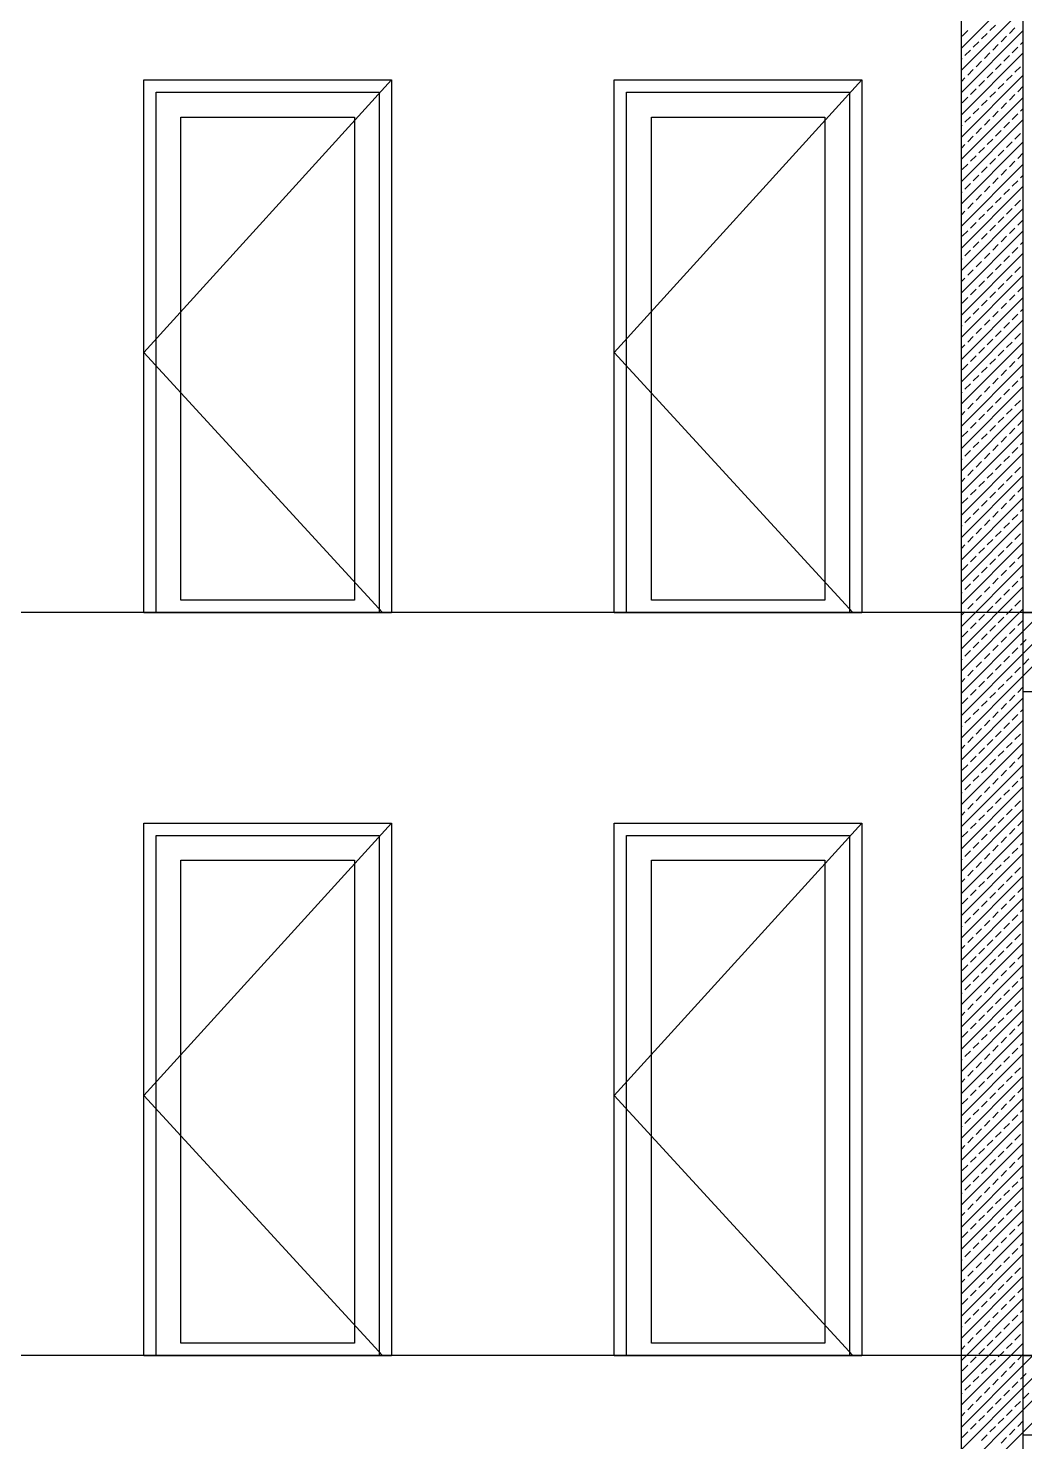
# Model space of a CAD drawing. Header units: millimetres. Extents: x 43168.9 to 43194.6, y -25545.1 to -25543.4.
# Drawn here: x 43183.644 to 43183.8049, y -25544.4405 to -25544.2122 of the extents above; entities that cross this region are included whole.
import ezdxf

# ---------------------------------------------------------------- set-up
doc = ezdxf.new("R2010")
doc.units = ezdxf.units.MM
doc.header["$LTSCALE"] = 200
doc.linetypes.add('kesit_$0$HIDDEN2', pattern=[0.1875, 0.125, -0.0625])
for name, color, linetype in [('dograma_sgh', 43, 'Continuous'), ('kesit_$0$izd-alt_sgh', 8, 'kesit_$0$HIDDEN2'), ('kolon-b.a_sgh', 6, 'Continuous'), ('tarama-betonarme_sgh', 223, 'Continuous')]:
    doc.layers.add(name, color=color, linetype=linetype)

msp = doc.modelspace()

# ---------------------------------------------------------------- linework, layer by layer
at = {"layer": 'dograma_sgh', "color": 145}
for p, q in [((43183.70269, -25544.22056), (43183.66269, -25544.26456)), ((43183.77864, -25544.22056), (43183.73864, -25544.26456)), ((43183.66269, -25544.26456), (43183.70124, -25544.30656)), ((43183.73864, -25544.26456), (43183.77718, -25544.30656)), ((43183.70269, -25544.34056), (43183.66269, -25544.38456)), ((43183.77864, -25544.34056), (43183.73864, -25544.38456)), ((43183.66269, -25544.38456), (43183.70124, -25544.42656)), ((43183.73864, -25544.38456), (43183.77718, -25544.42656))]:
    msp.add_line(p, q, dxfattribs=at)
at = {"layer": 'dograma_sgh'}
for p, q in [((43183.66269, -25544.30656), (43183.66269, -25544.22056)), ((43183.66269, -25544.22056), (43183.70269, -25544.22056)), ((43183.70269, -25544.22056), (43183.70269, -25544.30656)), ((43183.73864, -25544.30656), (43183.73864, -25544.22056)), ((43183.73864, -25544.22056), (43183.77864, -25544.22056)), ((43183.77864, -25544.22056), (43183.77864, -25544.30656)), ((43183.66469, -25544.30656), (43183.66469, -25544.22256)), ((43183.66469, -25544.22256), (43183.70069, -25544.22256)), ((43183.70069, -25544.22256), (43183.70069, -25544.30656)), ((43183.74064, -25544.30656), (43183.74064, -25544.22256)), ((43183.74064, -25544.22256), (43183.77664, -25544.22256)), ((43183.77664, -25544.22256), (43183.77664, -25544.30656)), ((43183.66869, -25544.30456), (43183.66869, -25544.22656)), ((43183.66869, -25544.22656), (43183.69669, -25544.22656)), ((43183.69669, -25544.22656), (43183.69669, -25544.30456)), ((43183.74464, -25544.30456), (43183.74464, -25544.22656)), ((43183.74464, -25544.22656), (43183.77264, -25544.22656)), ((43183.77264, -25544.22656), (43183.77264, -25544.30456)), ((43183.69669, -25544.30456), (43183.66869, -25544.30456)), ((43183.77264, -25544.30456), (43183.74464, -25544.30456)), ((43183.66269, -25544.30656), (43183.70269, -25544.30656)), ((43183.73864, -25544.30656), (43183.77864, -25544.30656)), ((43183.66269, -25544.42656), (43183.66269, -25544.34056)), ((43183.66269, -25544.34056), (43183.70269, -25544.34056)), ((43183.70269, -25544.34056), (43183.70269, -25544.42656)), ((43183.73864, -25544.42656), (43183.73864, -25544.34056)), ((43183.73864, -25544.34056), (43183.77864, -25544.34056)), ((43183.77864, -25544.34056), (43183.77864, -25544.42656)), ((43183.66469, -25544.42656), (43183.66469, -25544.34256)), ((43183.66469, -25544.34256), (43183.70069, -25544.34256)), ((43183.70069, -25544.34256), (43183.70069, -25544.42656)), ((43183.74064, -25544.42656), (43183.74064, -25544.34256)), ((43183.74064, -25544.34256), (43183.77664, -25544.34256)), ((43183.77664, -25544.34256), (43183.77664, -25544.42656)), ((43183.66869, -25544.42456), (43183.66869, -25544.34656)), ((43183.66869, -25544.34656), (43183.69669, -25544.34656)), ((43183.69669, -25544.34656), (43183.69669, -25544.42456)), ((43183.74464, -25544.42456), (43183.74464, -25544.34656)), ((43183.74464, -25544.34656), (43183.77264, -25544.34656)), ((43183.77264, -25544.34656), (43183.77264, -25544.42456)), ((43183.66269, -25544.42656), (43183.70269, -25544.42656)), ((43183.69669, -25544.42456), (43183.66869, -25544.42456)), ((43183.73864, -25544.42656), (43183.77864, -25544.42656)), ((43183.77264, -25544.42456), (43183.74464, -25544.42456))]:
    msp.add_line(p, q, dxfattribs=at)
at = {"layer": 'kesit_$0$izd-alt_sgh'}
for p, q in [((43185.17869, -25544.30656), (43183.58059, -25544.30656)), ((43185.17869, -25544.42656), (43183.58059, -25544.42656))]:
    msp.add_line(p, q, dxfattribs=at)
at = {"layer": 'kolon-b.a_sgh'}
for p, q in [((43183.80469, -25544.58656), (43183.80469, -25543.72656)), ((43183.79469, -25544.80656), (43183.79469, -25543.73456)), ((43183.80469, -25544.30656), (43184.27469, -25544.30656)), ((43184.27469, -25544.31936), (43183.80469, -25544.31936)), ((43183.80469, -25544.42656), (43184.28649, -25544.42656)), ((43183.80469, -25544.43936), (43184.28649, -25544.43936))]:
    msp.add_line(p, q, dxfattribs=at)
at = {"layer": 'tarama-betonarme_sgh'}
for p, q in [((43183.79469, -25544.21541), (43183.80469, -25544.20541)), ((43183.79469, -25544.219), (43183.80469, -25544.209)), ((43183.79931, -25544.21259), (43183.80021, -25544.21169)), ((43183.79469, -25544.22259), (43183.80469, -25544.21259)), ((43183.79482, -25544.21349), (43183.79572, -25544.21259)), ((43183.79796, -25544.21393), (43183.79886, -25544.21304)), ((43183.80111, -25544.21438), (43183.802, -25544.21349)), ((43183.80245, -25544.21304), (43183.80335, -25544.21214)), ((43183.79469, -25544.22619), (43183.80469, -25544.21619)), ((43183.79527, -25544.21663), (43183.79617, -25544.21573)), ((43183.79662, -25544.21528), (43183.79751, -25544.21438)), ((43183.79841, -25544.21708), (43183.79931, -25544.21618)), ((43183.79976, -25544.21573), (43183.80066, -25544.21483)), ((43183.80156, -25544.21753), (43183.80245, -25544.21663)), ((43183.8029, -25544.21618), (43183.8038, -25544.21528)), ((43183.80425, -25544.21483), (43183.80469, -25544.21439)), ((43183.79469, -25544.21721), (43183.79482, -25544.21708)), ((43183.79572, -25544.21977), (43183.79662, -25544.21887)), ((43183.79706, -25544.21842), (43183.79796, -25544.21753)), ((43183.80021, -25544.21887), (43183.80111, -25544.21798)), ((43183.80335, -25544.21932), (43183.80425, -25544.21842)), ((43183.79469, -25544.22978), (43183.80469, -25544.21978)), ((43183.79469, -25544.2208), (43183.79527, -25544.22022)), ((43183.79751, -25544.22157), (43183.79841, -25544.22067)), ((43183.79886, -25544.22022), (43183.79976, -25544.21932)), ((43183.80066, -25544.22202), (43183.80156, -25544.22112)), ((43183.802, -25544.22067), (43183.8029, -25544.21977)), ((43183.79469, -25544.23337), (43183.80469, -25544.22337)), ((43183.79482, -25544.22426), (43183.79572, -25544.22336)), ((43183.79617, -25544.22291), (43183.79706, -25544.22202)), ((43183.79931, -25544.22336), (43183.80021, -25544.22247)), ((43183.80245, -25544.22381), (43183.80335, -25544.22291)), ((43183.8038, -25544.22247), (43183.80469, -25544.22158)), ((43183.79662, -25544.22606), (43183.79751, -25544.22516)), ((43183.79796, -25544.22471), (43183.79886, -25544.22381)), ((43183.79976, -25544.22651), (43183.80066, -25544.22561)), ((43183.80111, -25544.22516), (43183.802, -25544.22426)), ((43183.80425, -25544.22561), (43183.80469, -25544.22517)), ((43183.79469, -25544.23696), (43183.80469, -25544.22696)), ((43183.79469, -25544.22798), (43183.79482, -25544.22785)), ((43183.79527, -25544.2274), (43183.79617, -25544.22651)), ((43183.79841, -25544.22785), (43183.79931, -25544.22696)), ((43183.80156, -25544.2283), (43183.80245, -25544.2274)), ((43183.8029, -25544.22696), (43183.8038, -25544.22606)), ((43183.79572, -25544.23055), (43183.79662, -25544.22965)), ((43183.79706, -25544.2292), (43183.79796, -25544.2283)), ((43183.79886, -25544.231), (43183.79976, -25544.2301)), ((43183.80021, -25544.22965), (43183.80111, -25544.22875)), ((43183.80335, -25544.2301), (43183.80425, -25544.2292)), ((43183.79469, -25544.24056), (43183.80469, -25544.23056)), ((43183.79469, -25544.23158), (43183.79527, -25544.231)), ((43183.79751, -25544.23234), (43183.79841, -25544.23145)), ((43183.80066, -25544.23279), (43183.80156, -25544.23189)), ((43183.802, -25544.23145), (43183.8029, -25544.23055)), ((43183.8038, -25544.23324), (43183.80469, -25544.23235)), ((43183.79469, -25544.24415), (43183.80469, -25544.23415)), ((43183.79482, -25544.23504), (43183.79572, -25544.23414)), ((43183.79617, -25544.23369), (43183.79706, -25544.23279)), ((43183.79796, -25544.23549), (43183.79886, -25544.23459)), ((43183.79931, -25544.23414), (43183.80021, -25544.23324)), ((43183.80245, -25544.23459), (43183.80335, -25544.23369)), ((43183.79662, -25544.23683), (43183.79751, -25544.23594)), ((43183.79976, -25544.23728), (43183.80066, -25544.23639)), ((43183.80111, -25544.23594), (43183.802, -25544.23504)), ((43183.8029, -25544.23773), (43183.8038, -25544.23683)), ((43183.80425, -25544.23639), (43183.80469, -25544.23594)), ((43183.79469, -25544.24774), (43183.80469, -25544.23774)), ((43183.79469, -25544.23876), (43183.79482, -25544.23863)), ((43183.79527, -25544.23818), (43183.79617, -25544.23728)), ((43183.79706, -25544.23998), (43183.79796, -25544.23908)), ((43183.79841, -25544.23863), (43183.79931, -25544.23773)), ((43183.80156, -25544.23908), (43183.80245, -25544.23818)), ((43183.79469, -25544.25133), (43183.80469, -25544.24133)), ((43183.79572, -25544.24132), (43183.79662, -25544.24043)), ((43183.79886, -25544.24177), (43183.79976, -25544.24088)), ((43183.80021, -25544.24043), (43183.80111, -25544.23953)), ((43183.802, -25544.24222), (43183.8029, -25544.24132)), ((43183.80335, -25544.24088), (43183.80425, -25544.23998)), ((43183.79469, -25544.24235), (43183.79527, -25544.24177)), ((43183.79617, -25544.24447), (43183.79706, -25544.24357)), ((43183.79751, -25544.24312), (43183.79841, -25544.24222)), ((43183.79931, -25544.24492), (43183.80021, -25544.24402)), ((43183.80066, -25544.24357), (43183.80156, -25544.24267)), ((43183.8038, -25544.24402), (43183.80469, -25544.24313)), ((43183.79469, -25544.25492), (43183.80469, -25544.24492)), ((43183.79482, -25544.24581), (43183.79572, -25544.24492)), ((43183.79796, -25544.24626), (43183.79886, -25544.24537)), ((43183.80111, -25544.24671), (43183.802, -25544.24581)), ((43183.80245, -25544.24537), (43183.80335, -25544.24447)), ((43183.79469, -25544.25852), (43183.80469, -25544.24852)), ((43183.79527, -25544.24896), (43183.79617, -25544.24806)), ((43183.79662, -25544.24761), (43183.79751, -25544.24671)), ((43183.79841, -25544.24941), (43183.79931, -25544.24851)), ((43183.79976, -25544.24806), (43183.80066, -25544.24716)), ((43183.8029, -25544.24851), (43183.8038, -25544.24761)), ((43183.80425, -25544.24716), (43183.80469, -25544.24672)), ((43183.79469, -25544.24954), (43183.79482, -25544.24941)), ((43183.79706, -25544.25075), (43183.79796, -25544.24986)), ((43183.80021, -25544.2512), (43183.80111, -25544.2503)), ((43183.80156, -25544.24986), (43183.80245, -25544.24896)), ((43183.80335, -25544.25165), (43183.80425, -25544.25075)), ((43183.79469, -25544.26211), (43183.80469, -25544.25211)), ((43183.79469, -25544.25313), (43183.79527, -25544.25255)), ((43183.79572, -25544.2521), (43183.79662, -25544.2512)), ((43183.79751, -25544.2539), (43183.79841, -25544.253)), ((43183.79886, -25544.25255), (43183.79976, -25544.25165)), ((43183.802, -25544.253), (43183.8029, -25544.2521)), ((43183.79617, -25544.25524), (43183.79706, -25544.25435)), ((43183.79931, -25544.25569), (43183.80021, -25544.25479)), ((43183.80066, -25544.25435), (43183.80156, -25544.25345)), ((43183.80245, -25544.25614), (43183.80335, -25544.25524)), ((43183.8038, -25544.25479), (43183.80469, -25544.2539)), ((43183.79469, -25544.2657), (43183.80469, -25544.2557)), ((43183.79482, -25544.25659), (43183.79572, -25544.25569)), ((43183.79662, -25544.25839), (43183.79751, -25544.25749)), ((43183.79796, -25544.25704), (43183.79886, -25544.25614)), ((43183.80111, -25544.25749), (43183.802, -25544.25659)), ((43183.80425, -25544.25794), (43183.80469, -25544.2575)), ((43183.79469, -25544.26929), (43183.80469, -25544.25929)), ((43183.79527, -25544.25973), (43183.79617, -25544.25884)), ((43183.79841, -25544.26018), (43183.79931, -25544.25928)), ((43183.79976, -25544.25884), (43183.80066, -25544.25794)), ((43183.80156, -25544.26063), (43183.80245, -25544.25973)), ((43183.8029, -25544.25928), (43183.8038, -25544.25839)), ((43183.79469, -25544.26031), (43183.79482, -25544.26018)), ((43183.79572, -25544.26288), (43183.79662, -25544.26198)), ((43183.79706, -25544.26153), (43183.79796, -25544.26063)), ((43183.80021, -25544.26198), (43183.80111, -25544.26108)), ((43183.80335, -25544.26243), (43183.80425, -25544.26153)), ((43183.79469, -25544.27288), (43183.80469, -25544.26288)), ((43183.79469, -25544.2639), (43183.79527, -25544.26333)), ((43183.79751, -25544.26467), (43183.79841, -25544.26377)), ((43183.79886, -25544.26333), (43183.79976, -25544.26243)), ((43183.80066, -25544.26512), (43183.80156, -25544.26422)), ((43183.802, -25544.26377), (43183.8029, -25544.26288)), ((43183.79469, -25544.27648), (43183.80469, -25544.26648)), ((43183.79482, -25544.26737), (43183.79572, -25544.26647)), ((43183.79617, -25544.26602), (43183.79706, -25544.26512)), ((43183.79931, -25544.26647), (43183.80021, -25544.26557)), ((43183.80245, -25544.26692), (43183.80335, -25544.26602)), ((43183.8038, -25544.26557), (43183.80469, -25544.26468)), ((43183.79662, -25544.26916), (43183.79751, -25544.26827)), ((43183.79796, -25544.26782), (43183.79886, -25544.26692)), ((43183.79976, -25544.26961), (43183.80066, -25544.26871)), ((43183.80111, -25544.26827), (43183.802, -25544.26737)), ((43183.80425, -25544.26871), (43183.80469, -25544.26827)), ((43183.79469, -25544.28007), (43183.80469, -25544.27007)), ((43183.79469, -25544.27109), (43183.79482, -25544.27096)), ((43183.79527, -25544.27051), (43183.79617, -25544.26961)), ((43183.79706, -25544.27231), (43183.79796, -25544.27141)), ((43183.79841, -25544.27096), (43183.79931, -25544.27006)), ((43183.80156, -25544.27141), (43183.80245, -25544.27051)), ((43183.8029, -25544.27006), (43183.8038, -25544.26916)), ((43183.79469, -25544.28366), (43183.80469, -25544.27366)), ((43183.79572, -25544.27365), (43183.79662, -25544.27276)), ((43183.79886, -25544.2741), (43183.79976, -25544.2732)), ((43183.80021, -25544.27276), (43183.80111, -25544.27186)), ((43183.802, -25544.27455), (43183.8029, -25544.27365)), ((43183.80335, -25544.2732), (43183.80425, -25544.27231)), ((43183.79469, -25544.27468), (43183.79527, -25544.2741)), ((43183.79617, -25544.2768), (43183.79706, -25544.2759)), ((43183.79751, -25544.27545), (43183.79841, -25544.27455)), ((43183.80066, -25544.2759), (43183.80156, -25544.275)), ((43183.8038, -25544.27635), (43183.80469, -25544.27546)), ((43183.79469, -25544.28725), (43183.80469, -25544.27725)), ((43183.79482, -25544.27814), (43183.79572, -25544.27725)), ((43183.79796, -25544.27859), (43183.79886, -25544.27769)), ((43183.79931, -25544.27725), (43183.80021, -25544.27635)), ((43183.80111, -25544.27904), (43183.802, -25544.27814)), ((43183.80245, -25544.27769), (43183.80335, -25544.2768)), ((43183.79527, -25544.28129), (43183.79617, -25544.28039)), ((43183.79662, -25544.27994), (43183.79751, -25544.27904)), ((43183.79976, -25544.28039), (43183.80066, -25544.27949)), ((43183.8029, -25544.28084), (43183.8038, -25544.27994)), ((43183.80425, -25544.27949), (43183.80469, -25544.27905)), ((43183.79469, -25544.29084), (43183.80469, -25544.28084)), ((43183.79469, -25544.28186), (43183.79482, -25544.28174)), ((43183.79706, -25544.28308), (43183.79796, -25544.28218)), ((43183.79841, -25544.28174), (43183.79931, -25544.28084)), ((43183.80021, -25544.28353), (43183.80111, -25544.28263)), ((43183.80156, -25544.28218), (43183.80245, -25544.28129)), ((43183.79469, -25544.29444), (43183.80469, -25544.28444)), ((43183.79469, -25544.28546), (43183.79527, -25544.28488)), ((43183.79572, -25544.28443), (43183.79662, -25544.28353)), ((43183.79886, -25544.28488), (43183.79976, -25544.28398)), ((43183.802, -25544.28533), (43183.8029, -25544.28443)), ((43183.80335, -25544.28398), (43183.80425, -25544.28308)), ((43183.79617, -25544.28757), (43183.79706, -25544.28667)), ((43183.79751, -25544.28623), (43183.79841, -25544.28533)), ((43183.79931, -25544.28802), (43183.80021, -25544.28712)), ((43183.80066, -25544.28667), (43183.80156, -25544.28578)), ((43183.8038, -25544.28712), (43183.80469, -25544.28623)), ((43183.79469, -25544.29803), (43183.80469, -25544.28803)), ((43183.79482, -25544.28892), (43183.79572, -25544.28802)), ((43183.79796, -25544.28937), (43183.79886, -25544.28847)), ((43183.80111, -25544.28982), (43183.802, -25544.28892)), ((43183.80245, -25544.28847), (43183.80335, -25544.28757)), ((43183.79469, -25544.30162), (43183.80469, -25544.29162)), ((43183.79527, -25544.29206), (43183.79617, -25544.29116)), ((43183.79662, -25544.29072), (43183.79751, -25544.28982)), ((43183.79841, -25544.29251), (43183.79931, -25544.29161)), ((43183.79976, -25544.29116), (43183.80066, -25544.29027)), ((43183.8029, -25544.29161), (43183.8038, -25544.29072)), ((43183.80425, -25544.29027), (43183.80469, -25544.28983)), ((43183.79469, -25544.29264), (43183.79482, -25544.29251)), ((43183.79706, -25544.29386), (43183.79796, -25544.29296)), ((43183.80021, -25544.29431), (43183.80111, -25544.29341)), ((43183.80156, -25544.29296), (43183.80245, -25544.29206)), ((43183.80335, -25544.29476), (43183.80425, -25544.29386)), ((43183.79469, -25544.30521), (43183.80469, -25544.29521)), ((43183.79469, -25544.29623), (43183.79527, -25544.29565)), ((43183.79572, -25544.29521), (43183.79662, -25544.29431)), ((43183.79751, -25544.297), (43183.79841, -25544.2961)), ((43183.79886, -25544.29565), (43183.79976, -25544.29476)), ((43183.802, -25544.2961), (43183.8029, -25544.29521)), ((43183.79469, -25544.30881), (43183.80469, -25544.29881)), ((43183.79482, -25544.2997), (43183.79572, -25544.2988)), ((43183.79617, -25544.29835), (43183.79706, -25544.29745)), ((43183.79931, -25544.2988), (43183.80021, -25544.2979)), ((43183.80066, -25544.29745), (43183.80156, -25544.29655)), ((43183.80245, -25544.29925), (43183.80335, -25544.29835)), ((43183.8038, -25544.2979), (43183.80469, -25544.29701)), ((43183.79662, -25544.30149), (43183.79751, -25544.30059)), ((43183.79796, -25544.30014), (43183.79886, -25544.29925)), ((43183.79976, -25544.30194), (43183.80066, -25544.30104)), ((43183.80111, -25544.30059), (43183.802, -25544.2997)), ((43183.80425, -25544.30104), (43183.80469, -25544.3006)), ((43183.79469, -25544.3124), (43183.80469, -25544.3024)), ((43183.79469, -25544.30342), (43183.79482, -25544.30329)), ((43183.79527, -25544.30284), (43183.79617, -25544.30194)), ((43183.79841, -25544.30329), (43183.79931, -25544.30239)), ((43183.80156, -25544.30374), (43183.80245, -25544.30284)), ((43183.8029, -25544.30239), (43183.8038, -25544.30149)), ((43183.79572, -25544.30598), (43183.79662, -25544.30508)), ((43183.79706, -25544.30464), (43183.79796, -25544.30374)), ((43183.79886, -25544.30643), (43183.79976, -25544.30553)), ((43183.80021, -25544.30508), (43183.80111, -25544.30419)), ((43183.80335, -25544.30553), (43183.80425, -25544.30464)), ((43183.79469, -25544.31599), (43183.80469, -25544.30599)), ((43183.79469, -25544.30701), (43183.79527, -25544.30643)), ((43183.79751, -25544.30778), (43183.79841, -25544.30688)), ((43183.80066, -25544.30823), (43183.80156, -25544.30733)), ((43183.802, -25544.30688), (43183.8029, -25544.30598)), ((43183.8038, -25544.30868), (43183.80469, -25544.30779)), ((43183.80469, -25544.30958), (43183.80771, -25544.30656)), ((43183.80469, -25544.31317), (43183.81131, -25544.30656)), ((43183.80469, -25544.31677), (43183.8149, -25544.30656)), ((43183.80469, -25544.30779), (43183.8047, -25544.30778)), ((43183.79469, -25544.31958), (43183.80469, -25544.30958)), ((43183.79482, -25544.31047), (43183.79572, -25544.30957)), ((43183.79617, -25544.30913), (43183.79706, -25544.30823)), ((43183.79796, -25544.31092), (43183.79886, -25544.31002)), ((43183.79931, -25544.30957), (43183.80021, -25544.30868)), ((43183.80245, -25544.31002), (43183.80335, -25544.30913)), ((43183.79662, -25544.31227), (43183.79751, -25544.31137)), ((43183.79976, -25544.31272), (43183.80066, -25544.31182)), ((43183.80111, -25544.31137), (43183.802, -25544.31047)), ((43183.8029, -25544.31317), (43183.8038, -25544.31227)), ((43183.80425, -25544.31182), (43183.80469, -25544.31138)), ((43183.80469, -25544.31138), (43183.80515, -25544.31092)), ((43183.79469, -25544.32317), (43183.80469, -25544.31317)), ((43183.79469, -25544.31419), (43183.79482, -25544.31406)), ((43183.79527, -25544.31362), (43183.79617, -25544.31272)), ((43183.79706, -25544.31541), (43183.79796, -25544.31451)), ((43183.79841, -25544.31406), (43183.79931, -25544.31317)), ((43183.80156, -25544.31451), (43183.80245, -25544.31362)), ((43183.8047, -25544.31496), (43183.8056, -25544.31406)), ((43183.79469, -25544.32677), (43183.80469, -25544.31677)), ((43183.79572, -25544.31676), (43183.79662, -25544.31586)), ((43183.79886, -25544.31721), (43183.79976, -25544.31631)), ((43183.80021, -25544.31586), (43183.80111, -25544.31496)), ((43183.802, -25544.31766), (43183.8029, -25544.31676)), ((43183.80335, -25544.31631), (43183.80425, -25544.31541)), ((43183.79469, -25544.31779), (43183.79527, -25544.31721)), ((43183.79617, -25544.3199), (43183.79706, -25544.319)), ((43183.79751, -25544.31855), (43183.79841, -25544.31766)), ((43183.80066, -25544.319), (43183.80156, -25544.31811)), ((43183.8038, -25544.31945), (43183.80469, -25544.31856)), ((43183.80469, -25544.31856), (43183.8047, -25544.31855)), ((43183.79469, -25544.33036), (43183.80469, -25544.32036)), ((43183.79482, -25544.32125), (43183.79572, -25544.32035)), ((43183.79796, -25544.3217), (43183.79886, -25544.3208)), ((43183.79931, -25544.32035), (43183.80021, -25544.31945)), ((43183.80111, -25544.32215), (43183.802, -25544.32125)), ((43183.80245, -25544.3208), (43183.80335, -25544.3199)), ((43183.79527, -25544.32439), (43183.79617, -25544.32349)), ((43183.79662, -25544.32304), (43183.79751, -25544.32215)), ((43183.79976, -25544.32349), (43183.80066, -25544.3226)), ((43183.8029, -25544.32394), (43183.8038, -25544.32304)), ((43183.80425, -25544.3226), (43183.80469, -25544.32215)), ((43183.79469, -25544.33395), (43183.80469, -25544.32395)), ((43183.79469, -25544.32497), (43183.79482, -25544.32484)), ((43183.79706, -25544.32619), (43183.79796, -25544.32529)), ((43183.79841, -25544.32484), (43183.79931, -25544.32394)), ((43183.80021, -25544.32664), (43183.80111, -25544.32574)), ((43183.80156, -25544.32529), (43183.80245, -25544.32439)), ((43183.80335, -25544.32709), (43183.80425, -25544.32619)), ((43183.79469, -25544.33754), (43183.80469, -25544.32754)), ((43183.79469, -25544.32856), (43183.79527, -25544.32798)), ((43183.79572, -25544.32753), (43183.79662, -25544.32664)), ((43183.79751, -25544.32933), (43183.79841, -25544.32843)), ((43183.79886, -25544.32798), (43183.79976, -25544.32709)), ((43183.802, -25544.32843), (43183.8029, -25544.32753)), ((43183.79617, -25544.33068), (43183.79706, -25544.32978)), ((43183.79931, -25544.33113), (43183.80021, -25544.33023)), ((43183.80066, -25544.32978), (43183.80156, -25544.32888)), ((43183.80245, -25544.33158), (43183.80335, -25544.33068)), ((43183.8038, -25544.33023), (43183.80469, -25544.32934)), ((43183.79469, -25544.34113), (43183.80469, -25544.33113)), ((43183.79482, -25544.33202), (43183.79572, -25544.33113)), ((43183.79662, -25544.33382), (43183.79751, -25544.33292)), ((43183.79796, -25544.33247), (43183.79886, -25544.33158)), ((43183.80111, -25544.33292), (43183.802, -25544.33202)), ((43183.80425, -25544.33337), (43183.80469, -25544.33293)), ((43183.79469, -25544.34473), (43183.80469, -25544.33473)), ((43183.79527, -25544.33517), (43183.79617, -25544.33427)), ((43183.79841, -25544.33562), (43183.79931, -25544.33472)), ((43183.79976, -25544.33427), (43183.80066, -25544.33337)), ((43183.80156, -25544.33607), (43183.80245, -25544.33517)), ((43183.8029, -25544.33472), (43183.8038, -25544.33382)), ((43183.79469, -25544.33575), (43183.79482, -25544.33562)), ((43183.79572, -25544.33831), (43183.79662, -25544.33741)), ((43183.79706, -25544.33696), (43183.79796, -25544.33607)), ((43183.80021, -25544.33741), (43183.80111, -25544.33651)), ((43183.80335, -25544.33786), (43183.80425, -25544.33696)), ((43183.79469, -25544.34832), (43183.80469, -25544.33832)), ((43183.79469, -25544.33934), (43183.79527, -25544.33876)), ((43183.79751, -25544.34011), (43183.79841, -25544.33921)), ((43183.79886, -25544.33876), (43183.79976, -25544.33786)), ((43183.80066, -25544.34056), (43183.80156, -25544.33966)), ((43183.802, -25544.33921), (43183.8029, -25544.33831)), ((43183.79469, -25544.35191), (43183.80469, -25544.34191)), ((43183.79482, -25544.3428), (43183.79572, -25544.3419)), ((43183.79617, -25544.34145), (43183.79706, -25544.34056)), ((43183.79931, -25544.3419), (43183.80021, -25544.34101)), ((43183.80245, -25544.34235), (43183.80335, -25544.34145)), ((43183.8038, -25544.34101), (43183.80469, -25544.34011)), ((43183.79662, -25544.3446), (43183.79751, -25544.3437)), ((43183.79796, -25544.34325), (43183.79886, -25544.34235)), ((43183.79976, -25544.34505), (43183.80066, -25544.34415)), ((43183.80111, -25544.3437), (43183.802, -25544.3428)), ((43183.80425, -25544.34415), (43183.80469, -25544.34371)), ((43183.79469, -25544.3555), (43183.80469, -25544.3455)), ((43183.79469, -25544.34652), (43183.79482, -25544.34639)), ((43183.79527, -25544.34594), (43183.79617, -25544.34505)), ((43183.79841, -25544.34639), (43183.79931, -25544.3455)), ((43183.80156, -25544.34684), (43183.80245, -25544.34594)), ((43183.8029, -25544.3455), (43183.8038, -25544.3446)), ((43183.79572, -25544.34909), (43183.79662, -25544.34819)), ((43183.79706, -25544.34774), (43183.79796, -25544.34684)), ((43183.79886, -25544.34954), (43183.79976, -25544.34864)), ((43183.80021, -25544.34819), (43183.80111, -25544.34729)), ((43183.80335, -25544.34864), (43183.80425, -25544.34774)), ((43183.79469, -25544.35909), (43183.80469, -25544.34909)), ((43183.79469, -25544.35011), (43183.79527, -25544.34954)), ((43183.79751, -25544.35088), (43183.79841, -25544.34999)), ((43183.80066, -25544.35133), (43183.80156, -25544.35043)), ((43183.802, -25544.34999), (43183.8029, -25544.34909)), ((43183.8038, -25544.35178), (43183.80469, -25544.35089)), ((43183.79469, -25544.36269), (43183.80469, -25544.35269)), ((43183.79482, -25544.35358), (43183.79572, -25544.35268)), ((43183.79617, -25544.35223), (43183.79706, -25544.35133)), ((43183.79796, -25544.35403), (43183.79886, -25544.35313)), ((43183.79931, -25544.35268), (43183.80021, -25544.35178)), ((43183.80111, -25544.35448), (43183.802, -25544.35358)), ((43183.80245, -25544.35313), (43183.80335, -25544.35223)), ((43183.79527, -25544.35672), (43183.79617, -25544.35582)), ((43183.79662, -25544.35537), (43183.79751, -25544.35448)), ((43183.79976, -25544.35582), (43183.80066, -25544.35492)), ((43183.8029, -25544.35627), (43183.8038, -25544.35537)), ((43183.80425, -25544.35492), (43183.80469, -25544.35448)), ((43183.79469, -25544.36628), (43183.80469, -25544.35628)), ((43183.79469, -25544.3573), (43183.79482, -25544.35717)), ((43183.79706, -25544.35852), (43183.79796, -25544.35762)), ((43183.79841, -25544.35717), (43183.79931, -25544.35627)), ((43183.80021, -25544.35897), (43183.80111, -25544.35807)), ((43183.80156, -25544.35762), (43183.80245, -25544.35672)), ((43183.79469, -25544.36987), (43183.80469, -25544.35987)), ((43183.79469, -25544.36089), (43183.79527, -25544.36031)), ((43183.79572, -25544.35986), (43183.79662, -25544.35897)), ((43183.79886, -25544.36031), (43183.79976, -25544.35941)), ((43183.802, -25544.36076), (43183.8029, -25544.35986)), ((43183.80335, -25544.35941), (43183.80425, -25544.35852)), ((43183.79617, -25544.36301), (43183.79706, -25544.36211)), ((43183.79751, -25544.36166), (43183.79841, -25544.36076)), ((43183.79931, -25544.36346), (43183.80021, -25544.36256)), ((43183.80066, -25544.36211), (43183.80156, -25544.36121)), ((43183.8038, -25544.36256), (43183.80469, -25544.36167)), ((43183.79469, -25544.37346), (43183.80469, -25544.36346)), ((43183.79482, -25544.36435), (43183.79572, -25544.36346)), ((43183.79796, -25544.3648), (43183.79886, -25544.3639)), ((43183.80111, -25544.36525), (43183.802, -25544.36435)), ((43183.80245, -25544.3639), (43183.80335, -25544.36301)), ((43183.79469, -25544.37706), (43183.80469, -25544.36706)), ((43183.79527, -25544.3675), (43183.79617, -25544.3666)), ((43183.79662, -25544.36615), (43183.79751, -25544.36525)), ((43183.79841, -25544.36795), (43183.79931, -25544.36705)), ((43183.79976, -25544.3666), (43183.80066, -25544.3657)), ((43183.8029, -25544.36705), (43183.8038, -25544.36615)), ((43183.80425, -25544.3657), (43183.80469, -25544.36526)), ((43183.79469, -25544.36808), (43183.79482, -25544.36795)), ((43183.79706, -25544.36929), (43183.79796, -25544.36839)), ((43183.80021, -25544.36974), (43183.80111, -25544.36884)), ((43183.80156, -25544.36839), (43183.80245, -25544.3675)), ((43183.80335, -25544.37019), (43183.80425, -25544.36929)), ((43183.79469, -25544.38065), (43183.80469, -25544.37065)), ((43183.79469, -25544.37167), (43183.79527, -25544.37109)), ((43183.79572, -25544.37064), (43183.79662, -25544.36974)), ((43183.79751, -25544.37244), (43183.79841, -25544.37154)), ((43183.79886, -25544.37109), (43183.79976, -25544.37019)), ((43183.802, -25544.37154), (43183.8029, -25544.37064)), ((43183.79617, -25544.37378), (43183.79706, -25544.37289)), ((43183.79931, -25544.37423), (43183.80021, -25544.37333)), ((43183.80066, -25544.37289), (43183.80156, -25544.37199)), ((43183.80245, -25544.37468), (43183.80335, -25544.37378)), ((43183.8038, -25544.37333), (43183.80469, -25544.37244)), ((43183.79469, -25544.38424), (43183.80469, -25544.37424)), ((43183.79482, -25544.37513), (43183.79572, -25544.37423)), ((43183.79662, -25544.37693), (43183.79751, -25544.37603)), ((43183.79796, -25544.37558), (43183.79886, -25544.37468)), ((43183.80111, -25544.37603), (43183.802, -25544.37513)), ((43183.80425, -25544.37648), (43183.80469, -25544.37604)), ((43183.79469, -25544.38783), (43183.80469, -25544.37783)), ((43183.79527, -25544.37827), (43183.79617, -25544.37738)), ((43183.79841, -25544.37872), (43183.79931, -25544.37782)), ((43183.79976, -25544.37738), (43183.80066, -25544.37648)), ((43183.80156, -25544.37917), (43183.80245, -25544.37827)), ((43183.8029, -25544.37782), (43183.8038, -25544.37693)), ((43183.79469, -25544.37885), (43183.79482, -25544.37872)), ((43183.79572, -25544.38142), (43183.79662, -25544.38052)), ((43183.79706, -25544.38007), (43183.79796, -25544.37917)), ((43183.79886, -25544.38187), (43183.79976, -25544.38097)), ((43183.80021, -25544.38052), (43183.80111, -25544.37962)), ((43183.80335, -25544.38097), (43183.80425, -25544.38007)), ((43183.79469, -25544.39142), (43183.80469, -25544.38142)), ((43183.79469, -25544.38244), (43183.79527, -25544.38187)), ((43183.79751, -25544.38321), (43183.79841, -25544.38231)), ((43183.80066, -25544.38366), (43183.80156, -25544.38276)), ((43183.802, -25544.38231), (43183.8029, -25544.38142)), ((43183.8038, -25544.38411), (43183.80469, -25544.38322)), ((43183.79469, -25544.39502), (43183.80469, -25544.38502)), ((43183.79482, -25544.38591), (43183.79572, -25544.38501)), ((43183.79617, -25544.38456), (43183.79706, -25544.38366)), ((43183.79796, -25544.38636), (43183.79886, -25544.38546)), ((43183.79931, -25544.38501), (43183.80021, -25544.38411)), ((43183.80245, -25544.38546), (43183.80335, -25544.38456)), ((43183.79662, -25544.3877), (43183.79751, -25544.3868)), ((43183.79976, -25544.38815), (43183.80066, -25544.38725)), ((43183.80111, -25544.3868), (43183.802, -25544.38591)), ((43183.8029, -25544.3886), (43183.8038, -25544.3877)), ((43183.80425, -25544.38725), (43183.80469, -25544.38681)), ((43183.79469, -25544.39861), (43183.80469, -25544.38861)), ((43183.79469, -25544.38963), (43183.79482, -25544.3895)), ((43183.79527, -25544.38905), (43183.79617, -25544.38815)), ((43183.79706, -25544.39085), (43183.79796, -25544.38995)), ((43183.79841, -25544.3895), (43183.79931, -25544.3886)), ((43183.80156, -25544.38995), (43183.80245, -25544.38905)), ((43183.79469, -25544.4022), (43183.80469, -25544.3922)), ((43183.79572, -25544.39219), (43183.79662, -25544.39129)), ((43183.79886, -25544.39264), (43183.79976, -25544.39174)), ((43183.80021, -25544.39129), (43183.80111, -25544.3904)), ((43183.802, -25544.39309), (43183.8029, -25544.39219)), ((43183.80335, -25544.39174), (43183.80425, -25544.39085)), ((43183.79469, -25544.39322), (43183.79527, -25544.39264)), ((43183.79617, -25544.39534), (43183.79706, -25544.39444)), ((43183.79751, -25544.39399), (43183.79841, -25544.39309)), ((43183.80066, -25544.39444), (43183.80156, -25544.39354)), ((43183.8038, -25544.39489), (43183.80469, -25544.394)), ((43183.79469, -25544.40579), (43183.80469, -25544.39579)), ((43183.79482, -25544.39668), (43183.79572, -25544.39578)), ((43183.79796, -25544.39713), (43183.79886, -25544.39623)), ((43183.79931, -25544.39578), (43183.80021, -25544.39489)), ((43183.80111, -25544.39758), (43183.802, -25544.39668)), ((43183.80245, -25544.39623), (43183.80335, -25544.39534)), ((43183.79527, -25544.39983), (43183.79617, -25544.39893)), ((43183.79662, -25544.39848), (43183.79751, -25544.39758)), ((43183.79976, -25544.39893), (43183.80066, -25544.39803)), ((43183.8029, -25544.39938), (43183.8038, -25544.39848)), ((43183.80425, -25544.39803), (43183.80469, -25544.39759)), ((43183.79469, -25544.40938), (43183.80469, -25544.39938)), ((43183.79469, -25544.4004), (43183.79482, -25544.40027)), ((43183.79706, -25544.40162), (43183.79796, -25544.40072)), ((43183.79841, -25544.40027), (43183.79931, -25544.39938)), ((43183.80021, -25544.40207), (43183.80111, -25544.40117)), ((43183.80156, -25544.40072), (43183.80245, -25544.39983)), ((43183.79469, -25544.41298), (43183.80469, -25544.40298)), ((43183.79469, -25544.404), (43183.79527, -25544.40342)), ((43183.79572, -25544.40297), (43183.79662, -25544.40207)), ((43183.79886, -25544.40342), (43183.79976, -25544.40252)), ((43183.802, -25544.40387), (43183.8029, -25544.40297)), ((43183.80335, -25544.40252), (43183.80425, -25544.40162)), ((43183.79617, -25544.40611), (43183.79706, -25544.40521)), ((43183.79751, -25544.40476), (43183.79841, -25544.40387)), ((43183.79931, -25544.40656), (43183.80021, -25544.40566)), ((43183.80066, -25544.40521), (43183.80156, -25544.40432)), ((43183.8038, -25544.40566), (43183.80469, -25544.40477)), ((43183.79469, -25544.41657), (43183.80469, -25544.40657)), ((43183.79482, -25544.40746), (43183.79572, -25544.40656)), ((43183.79662, -25544.40926), (43183.79751, -25544.40836)), ((43183.79796, -25544.40791), (43183.79886, -25544.40701)), ((43183.80111, -25544.40836), (43183.802, -25544.40746)), ((43183.80245, -25544.40701), (43183.80335, -25544.40611)), ((43183.79469, -25544.42016), (43183.80469, -25544.41016)), ((43183.79527, -25544.4106), (43183.79617, -25544.4097)), ((43183.79841, -25544.41105), (43183.79931, -25544.41015)), ((43183.79976, -25544.4097), (43183.80066, -25544.40881)), ((43183.80156, -25544.4115), (43183.80245, -25544.4106)), ((43183.8029, -25544.41015), (43183.8038, -25544.40926)), ((43183.80425, -25544.40881), (43183.80469, -25544.40836)), ((43183.79469, -25544.41118), (43183.79482, -25544.41105)), ((43183.79572, -25544.41375), (43183.79662, -25544.41285)), ((43183.79706, -25544.4124), (43183.79796, -25544.4115)), ((43183.80021, -25544.41285), (43183.80111, -25544.41195)), ((43183.80335, -25544.4133), (43183.80425, -25544.4124)), ((43183.79469, -25544.42375), (43183.80469, -25544.41375)), ((43183.79469, -25544.41477), (43183.79527, -25544.41419)), ((43183.79751, -25544.41554), (43183.79841, -25544.41464)), ((43183.79886, -25544.41419), (43183.79976, -25544.4133)), ((43183.80066, -25544.41599), (43183.80156, -25544.41509)), ((43183.802, -25544.41464), (43183.8029, -25544.41375)), ((43183.79469, -25544.42734), (43183.80469, -25544.41734)), ((43183.79482, -25544.41824), (43183.79572, -25544.41734)), ((43183.79617, -25544.41689), (43183.79706, -25544.41599)), ((43183.79931, -25544.41734), (43183.80021, -25544.41644)), ((43183.80245, -25544.41779), (43183.80335, -25544.41689)), ((43183.8038, -25544.41644), (43183.80469, -25544.41555)), ((43183.79662, -25544.42003), (43183.79751, -25544.41913)), ((43183.79796, -25544.41868), (43183.79886, -25544.41779)), ((43183.79976, -25544.42048), (43183.80066, -25544.41958)), ((43183.80111, -25544.41913), (43183.802, -25544.41824)), ((43183.80425, -25544.41958), (43183.80469, -25544.41914)), ((43183.79469, -25544.43094), (43183.80469, -25544.42094)), ((43183.79469, -25544.42196), (43183.79482, -25544.42183)), ((43183.79527, -25544.42138), (43183.79617, -25544.42048)), ((43183.79841, -25544.42183), (43183.79931, -25544.42093)), ((43183.80156, -25544.42228), (43183.80245, -25544.42138)), ((43183.8029, -25544.42093), (43183.8038, -25544.42003)), ((43183.79572, -25544.42452), (43183.79662, -25544.42362)), ((43183.79706, -25544.42317), (43183.79796, -25544.42228)), ((43183.79886, -25544.42497), (43183.79976, -25544.42407)), ((43183.80021, -25544.42362), (43183.80111, -25544.42273)), ((43183.80335, -25544.42407), (43183.80425, -25544.42317)), ((43183.79469, -25544.43453), (43183.80469, -25544.42453)), ((43183.79469, -25544.42555), (43183.79527, -25544.42497)), ((43183.79751, -25544.42632), (43183.79841, -25544.42542)), ((43183.80066, -25544.42677), (43183.80156, -25544.42587)), ((43183.802, -25544.42542), (43183.8029, -25544.42452)), ((43183.8038, -25544.42722), (43183.80469, -25544.42633)), ((43183.80469, -25544.42812), (43183.80625, -25544.42656)), ((43183.80469, -25544.43171), (43183.80984, -25544.42656)), ((43183.80469, -25544.43531), (43183.81344, -25544.42656)), ((43183.80469, -25544.4389), (43183.81703, -25544.42656)), ((43183.79469, -25544.43812), (43183.80469, -25544.42812)), ((43183.79482, -25544.42901), (43183.79572, -25544.42811)), ((43183.79617, -25544.42766), (43183.79706, -25544.42677)), ((43183.79796, -25544.42946), (43183.79886, -25544.42856)), ((43183.79931, -25544.42811), (43183.80021, -25544.42722)), ((43183.80245, -25544.42856), (43183.80335, -25544.42766)), ((43183.79662, -25544.43081), (43183.79751, -25544.42991)), ((43183.79976, -25544.43126), (43183.80066, -25544.43036)), ((43183.80111, -25544.42991), (43183.802, -25544.42901)), ((43183.8029, -25544.43171), (43183.8038, -25544.43081)), ((43183.80425, -25544.43036), (43183.80469, -25544.42992)), ((43183.80469, -25544.42992), (43183.80515, -25544.42946)), ((43183.79469, -25544.44171), (43183.80469, -25544.43171)), ((43183.79469, -25544.43273), (43183.79482, -25544.4326)), ((43183.79527, -25544.43215), (43183.79617, -25544.43126)), ((43183.79706, -25544.43395), (43183.79796, -25544.43305)), ((43183.79841, -25544.4326), (43183.79931, -25544.43171)), ((43183.80156, -25544.43305), (43183.80245, -25544.43215)), ((43183.8047, -25544.4335), (43183.8056, -25544.4326)), ((43183.79469, -25544.44531), (43183.80469, -25544.43531)), ((43183.79469, -25544.43633), (43183.79527, -25544.43575)), ((43183.79572, -25544.4353), (43183.79662, -25544.4344)), ((43183.79886, -25544.43575), (43183.79976, -25544.43485)), ((43183.80021, -25544.4344), (43183.80111, -25544.4335)), ((43183.802, -25544.4362), (43183.8029, -25544.4353)), ((43183.80335, -25544.43485), (43183.80425, -25544.43395)), ((43183.79617, -25544.43844), (43183.79706, -25544.43754)), ((43183.79751, -25544.43709), (43183.79841, -25544.4362)), ((43183.79931, -25544.43889), (43183.80021, -25544.43799)), ((43183.80066, -25544.43754), (43183.80156, -25544.43664)), ((43183.8038, -25544.43799), (43183.80469, -25544.4371)), ((43183.80469, -25544.4371), (43183.8047, -25544.43709)), ((43183.79469, -25544.4489), (43183.80469, -25544.4389)), ((43183.79482, -25544.43979), (43183.79572, -25544.43889)), ((43183.79796, -25544.44024), (43183.79886, -25544.43934)), ((43183.80111, -25544.44069), (43183.802, -25544.43979)), ((43183.80245, -25544.43934), (43183.80335, -25544.43844))]:
    msp.add_line(p, q, dxfattribs=at)

doc.saveas('drawing.dxf')
